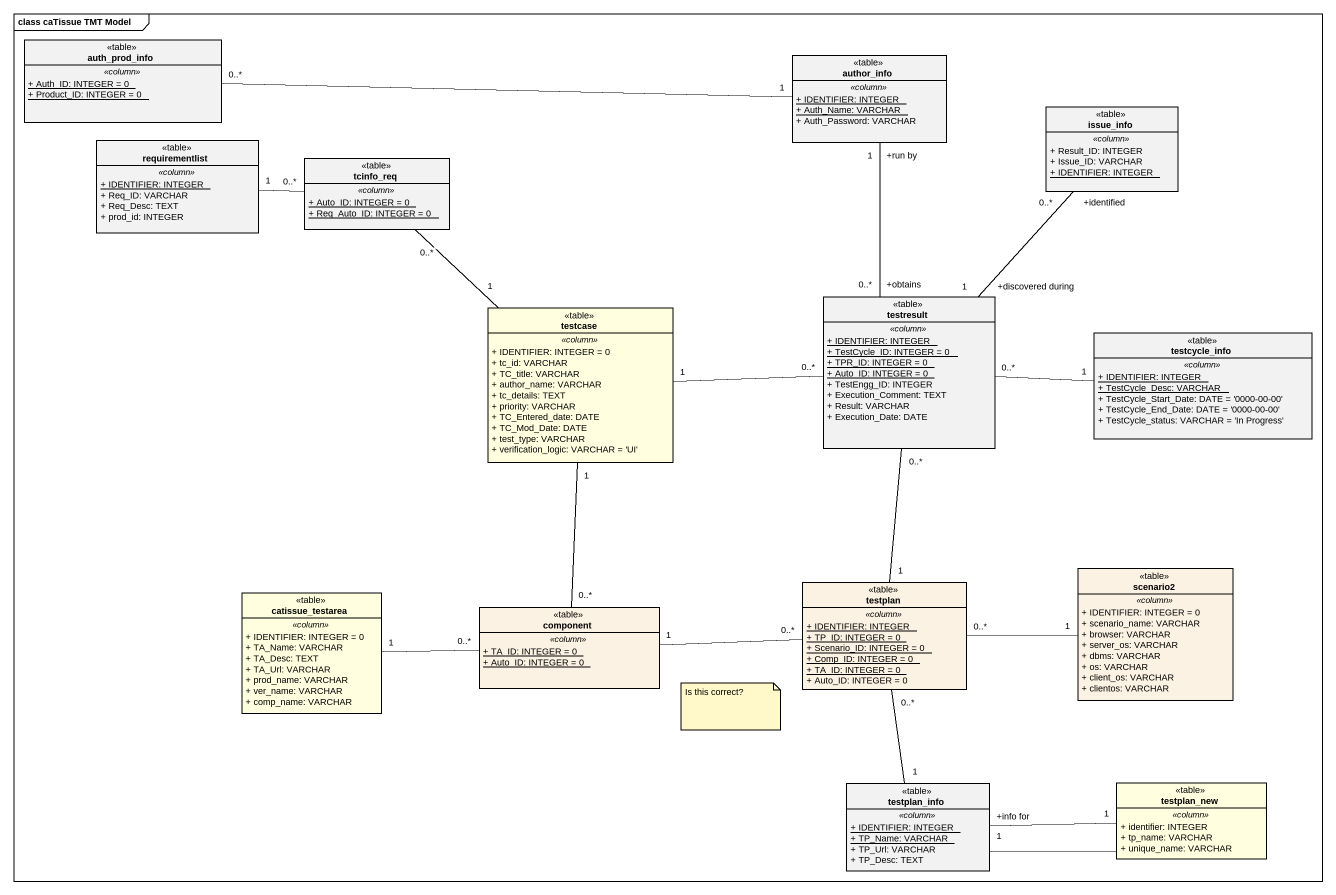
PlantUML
@startuml
mainframe class caTissue TMT Model
hide circle
hide empty members
skinparam classAttributeIconSize 0
class auth_prod_info <<table>> {
  .. <<column>> ..
  {static} + Auth_ID: INTEGER = 0
  {static} + Product_ID: INTEGER = 0
}
class author_info <<table>> {
  .. <<column>> ..
  {static} + IDENTIFIER: INTEGER
  {static} + Auth_Name: VARCHAR
  + Auth_Password: VARCHAR
}
class issue_info <<table>> {
  .. <<column>> ..
  + Result_ID: INTEGER
  + Issue_ID: VARCHAR
  {static} + IDENTIFIER: INTEGER
}
class requirementlist <<table>> {
  .. <<column>> ..
  {static} + IDENTIFIER: INTEGER
  + Req_ID: VARCHAR
  + Req_Desc: TEXT
  + prod_id: INTEGER
}
class tcinfo_req <<table>> {
  .. <<column>> ..
  {static} + Auto_ID: INTEGER = 0
  {static} + Req_Auto_ID: INTEGER = 0
}
class testcase <<table>> #FFFFE0 {
  .. <<column>> ..
  + IDENTIFIER: INTEGER = 0
  + tc_id: VARCHAR
  + TC_title: VARCHAR
  + author_name: VARCHAR
  + tc_details: TEXT
  + priority: VARCHAR
  + TC_Entered_date: DATE
  + TC_Mod_Date: DATE
  + test_type: VARCHAR
  + verification_logic: VARCHAR = 'UI'
}
class testresult <<table>> {
  .. <<column>> ..
  {static} + IDENTIFIER: INTEGER
  {static} + TestCycle_ID: INTEGER = 0
  {static} + TPR_ID: INTEGER = 0
  {static} + Auto_ID: INTEGER = 0
  + TestEngg_ID: INTEGER
  + Execution_Comment: TEXT
  + Result: VARCHAR
  + Execution_Date: DATE
}
class testcycle_info <<table>> {
  .. <<column>> ..
  {static} + IDENTIFIER: INTEGER
  {static} + TestCycle_Desc: VARCHAR
  + TestCycle_Start_Date: DATE = '0000-00-00'
  + TestCycle_End_Date: DATE = '0000-00-00'
  + TestCycle_status: VARCHAR = 'In Progress'
}
class catissue_testarea <<table>> #FFFFE0 {
  .. <<column>> ..
  + IDENTIFIER: INTEGER = 0
  + TA_Name: VARCHAR
  + TA_Desc: TEXT
  + TA_Url: VARCHAR
  + prod_name: VARCHAR
  + ver_name: VARCHAR
  + comp_name: VARCHAR
}
class testplan <<table>> #FCF2E3 {
  .. <<column>> ..
  {static} + IDENTIFIER: INTEGER
  {static} + TP_ID: INTEGER = 0
  {static} + Scenario_ID: INTEGER = 0
  {static} + Comp_ID: INTEGER = 0
  {static} + TA_ID: INTEGER = 0
  + Auto_ID: INTEGER = 0
}
class scenario2 <<table>> #FCF2E3 {
  .. <<column>> ..
  + IDENTIFIER: INTEGER = 0
  + scenario_name: VARCHAR
  + browser: VARCHAR
  + server_os: VARCHAR
  + dbms: VARCHAR
  + os: VARCHAR
  + client_os: VARCHAR
  + clientos: VARCHAR
}
class "component" as component_ <<table>> #FCF2E3 {
  .. <<column>> ..
  {static} + TA_ID: INTEGER = 0
  {static} + Auto_ID: INTEGER = 0
}
class testplan_info <<table>> {
  .. <<column>> ..
  {static} + IDENTIFIER: INTEGER
  {static} + TP_Name: VARCHAR
  + TP_Url: VARCHAR
  + TP_Desc: TEXT
}
class testplan_new <<table>> #FFFFE0 {
  .. <<column>> ..
  + identifier: INTEGER
  + tp_name: VARCHAR
  + unique_name: VARCHAR
}
author_info "1" -left- "0..*" auth_prod_info
author_info "+run by\n1" -- "+obtains\n0..*" testresult
requirementlist "1" -right- "0..*" tcinfo_req
tcinfo_req "0..*" -- "1" testcase
testcase "1" -- "0..*" component_
testresult "+discovered during\n1" -up- "+identified\n0..*" issue_info
testresult "0..*" -left- "1" testcase
testcycle_info "1" -left- "0..*" testresult
catissue_testarea "1" -right- "0..*" component_
testplan "1" -up- "0..*" testresult
scenario2 "1" -left- "0..*" testplan
component_ "1" -right- "0..*" testplan
testplan_info "1" -up- "0..*" testplan
testplan_info "+info for\n1" -right- "1" testplan_new
testplan_new -left- testplan_info
note as N1
  Is this correct?
end note
@enduml
